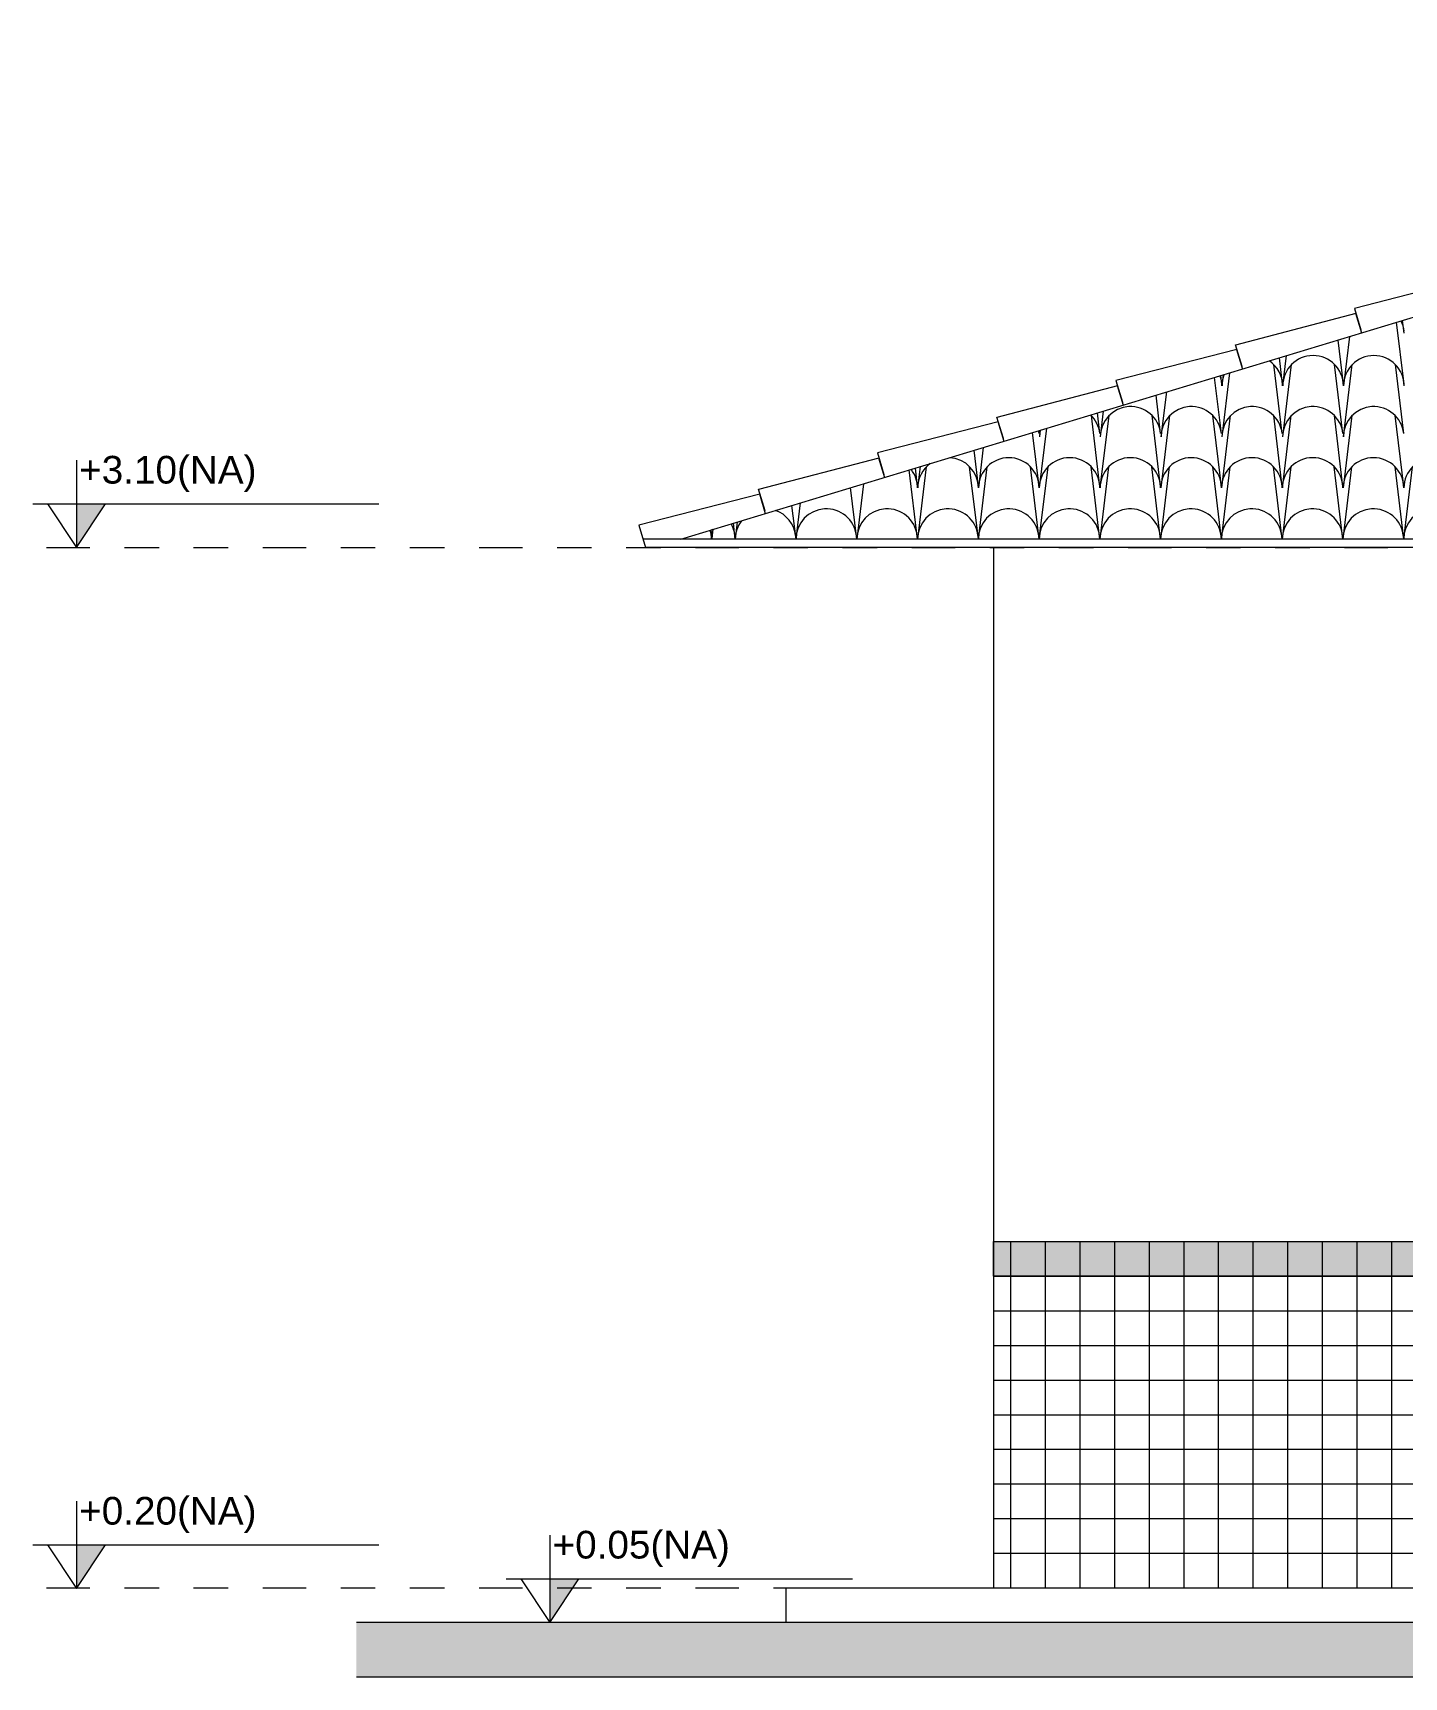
# Model space of a CAD drawing. Extents: x 183 to 373, y 23 to 105.
# Drawn here: x 205.812 to 209.773, y 56.922 to 61.672 of the extents above; entities that cross this region are included whole.
import ezdxf

# ---------------------------------------------------------------- set-up
doc = ezdxf.new("R2010")
doc.units = 0
doc.header["$LTSCALE"] = 0.005
doc.linetypes.add('C5', pattern=[60, 50, -5, 0, -5])
doc.linetypes.add('TRAÇO-2PTOS_P', pattern=[0.625, 0.25, -0.125, 0, -0.125, 0, -0.125])
doc.layers.get('0').update_dxf_attribs({"linetype": 'CONTINUOUS'})
for name, color, linetype in [('01', 1, 'CONTINUOUS'), ('0_HATCH', 1, 'CONTINUOUS'), ('252', 252, 'CONTINUOUS'), ('A-01', 1, 'CONTINUOUS'), ('A-CHAO_FACHADA', 8, 'CONTINUOUS'), ('A-HACH', 1, 'CONTINUOUS'), ('ARQ-EXO-1_100', 251, 'C5'), ('ARQ-SMB-1_050', 1, 'CONTINUOUS'), ('BL-AR-TELHA 2', 2, 'CONTINUOUS'), ('TELHA', 3, 'CONTINUOUS')]:
    doc.layers.add(name, color=color, linetype=linetype)
doc.styles.add('ESC-50-A20', font='arial.ttf', dxfattribs={"height": 0.1})

# ---------------------------------------------------------------- blocks, each defined once
blk = doc.blocks.new('FNDE-Nível Corte-1_050')
blk.add_hatch(color=251).paths.add_polyline_path([(140.6568, -0.1868), (140.7408, -0.1868), (140.6568, -0.3128)])
at = {"color": 251}
for p, q in [((140.6568, -0.0608), (140.6568, -0.3128)), ((140.5308, -0.1868), (141.5308, -0.1868))]:
    blk.add_line(p, q, dxfattribs=at)
blk.add_lwpolyline([(140.5728, -0.1868), (140.6568, -0.3128), (140.7408, -0.1868)], dxfattribs=at)

msp = doc.modelspace()

# ---------------------------------------------------------------- hatches: boundary and pattern name
at = {"layer": '0_HATCH'}
msp.add_hatch(color=160, dxfattribs=at).paths.add_polyline_path([(265.7723, 58.0804), (208.5873, 58.0804), (208.5873, 58.1804), (265.7723, 58.1804)])
at = {"layer": 'A-HACH'}
msp.add_hatch(color=254, dxfattribs=at).paths.add_polyline_path([(206.7463, 57.0804), (206.7463, 56.9223), (267.1707, 56.9223), (267.1707, 57.0804)])

# ---------------------------------------------------------------- linework, layer by layer
at = {"layer": '01', "color": 251}
msp.add_line((208.5873, 58.0804, -6.6453), (265.7723, 58.0804, -6.6453), dxfattribs=at)
at = {"layer": '252'}
for p, q in [((208.6373, 57.1804), (208.6373, 58.1804)), ((208.7373, 57.1804), (208.7373, 58.1804)), ((208.8373, 57.1804), (208.8373, 58.1804)), ((208.9373, 57.1804), (208.9373, 58.1804)), ((209.0373, 57.1804), (209.0373, 58.1804)), ((209.1373, 57.1804), (209.1373, 58.1804)), ((209.2373, 57.1804), (209.2373, 58.1804)), ((209.3373, 57.1804), (209.3373, 58.1804)), ((209.4373, 57.1804), (209.4373, 58.1804)), ((209.5373, 57.1804), (209.5373, 58.1804)), ((209.6373, 57.1804), (209.6373, 58.1804)), ((209.7373, 57.1804), (209.7373, 58.1804)), ((208.5873, 57.9804, 3.3226), (265.7723, 57.9804, -3.3226)), ((208.5873, 57.8804, 3.3226), (265.7723, 57.8804, -3.3226)), ((208.5873, 57.7804, 3.3226), (265.7723, 57.7804, -3.3226)), ((208.5873, 57.6804, 3.3226), (265.7723, 57.6804, -3.3226)), ((208.5873, 57.5804, 3.3226), (265.7723, 57.5804, -3.3226)), ((208.5873, 57.4804, 3.3226), (265.7723, 57.4804, -3.3226)), ((208.5873, 57.3804, 3.3226), (265.7723, 57.3804, -3.3226)), ((208.5873, 57.2804, 3.3226), (265.7723, 57.2804, -3.3226))]:
    msp.add_line(p, q, dxfattribs=at)
at = {"layer": '252', "linetype": 'Continuous', "elevation": 3.3226}
msp.add_lwpolyline([(265.7723, 58.0804), (208.5873, 58.0804), (208.5873, 58.1804), (265.7723, 58.1804)], close=True, dxfattribs=at)
at = {"layer": 'A-01', "color": 3}
for p, q in [((207.6835, 60.2096), (212.5123, 61.6717)), ((209.9787, 60.9653), (209.6296, 60.8759)), ((209.6342, 60.861), (209.2857, 60.7697)), ((209.6296, 60.8759), (209.6485, 60.8136)), ((209.6514, 60.8041), (209.6341, 60.861)), ((209.2896, 60.7567), (208.9405, 60.6673)), ((209.2851, 60.7716), (209.304, 60.7092)), ((209.3068, 60.6998), (209.2896, 60.7566)), ((208.9451, 60.6523), (208.5966, 60.561)), ((208.9405, 60.6673), (208.9594, 60.6049)), ((208.9623, 60.5955), (208.945, 60.6523)), ((208.596, 60.5629), (208.6149, 60.5006)), ((208.6005, 60.548), (208.2514, 60.4586)), ((208.6177, 60.4912), (208.6005, 60.548)), ((208.256, 60.4437), (207.9075, 60.3524)), ((208.2514, 60.4586), (208.2703, 60.3963)), ((208.2732, 60.3868), (208.2559, 60.4437)), ((207.9114, 60.3393), (207.5623, 60.2501)), ((207.9069, 60.3543), (207.9258, 60.2919)), ((207.9286, 60.2825), (207.9114, 60.3393)), ((207.5623, 60.2501), (207.5819, 60.1854)), ((207.7691, 60.2355), (207.7774, 60.2381)), ((208.5873, 60.1854), (207.5819, 60.1854)), ((208.5873, 60.1854), (208.5873, 57.1804))]:
    msp.add_line(p, q, dxfattribs=at)
at = {"layer": 'A-01', "color": 5}
for q in [(266.3723, 57.1804), (207.9873, 57.0804)]:
    msp.add_line((207.9873, 57.1804), q, dxfattribs=at)
at = {"layer": 'A-01', "color": 8}
msp.add_line((267.1707, 56.9223), (206.7463, 56.9223), dxfattribs=at)
at = {"layer": 'A-CHAO_FACHADA', "color": 6}
msp.add_line((267.1707, 57.0804), (206.7463, 57.0804), dxfattribs=at)
at = {"layer": 'ARQ-EXO-1_100', "color": 252, "linetype": 'TRAÇO-2PTOS_P', "ltscale": 100}
for p, q in [((205.8509, 60.1854), (267.1957, 60.1854)), ((205.8509, 57.1804), (267.1957, 57.1804))]:
    msp.add_line(p, q, dxfattribs=at)
at = {"layer": 'BL-AR-TELHA 2'}
for p, q in [((209.7732, 60.8046), (209.7689, 60.8411)), ((209.5988, 60.6523), (209.616, 60.7948)), ((209.7732, 60.657), (209.7517, 60.8359)), ((209.5977, 60.657), (209.5823, 60.7846)), ((209.421, 60.5142), (209.397, 60.7137)), ((209.4221, 60.657), (209.4129, 60.7333)), ((209.4227, 60.5047), (209.4478, 60.7137)), ((209.4232, 60.6523), (209.4338, 60.7396)), ((209.5965, 60.5142), (209.5725, 60.7137)), ((209.5982, 60.5047), (209.6234, 60.7137)), ((209.7721, 60.5142), (209.7481, 60.7137)), ((209.2454, 60.5142), (209.2258, 60.6766)), ((209.2465, 60.657), (209.2435, 60.682)), ((209.2471, 60.5047), (209.2694, 60.6898)), ((209.2477, 60.6523), (209.2515, 60.6844)), ((209.0698, 60.5142), (209.0565, 60.6253)), ((209.0715, 60.5047), (209.0872, 60.6346)), ((208.8943, 60.3619), (208.8697, 60.5661)), ((208.8943, 60.5142), (208.8871, 60.5741)), ((208.8954, 60.3572), (208.9206, 60.5661)), ((208.896, 60.5047), (208.905, 60.5795)), ((209.0698, 60.3619), (209.0452, 60.5661)), ((209.071, 60.3572), (209.0961, 60.5661)), ((209.2454, 60.3619), (209.2208, 60.5661)), ((209.2465, 60.3572), (209.2717, 60.5661)), ((209.421, 60.3619), (209.3964, 60.5661)), ((209.4221, 60.3572), (209.4473, 60.5661)), ((209.5965, 60.3619), (209.572, 60.5661)), ((209.5977, 60.3572), (209.6228, 60.5661)), ((209.7721, 60.3619), (209.7475, 60.5661)), ((208.7187, 60.3619), (208.7, 60.5174)), ((208.7187, 60.5142), (208.7177, 60.5228)), ((208.7198, 60.3572), (208.7406, 60.5297)), ((208.7204, 60.5047), (208.7228, 60.5243)), ((208.5431, 60.3619), (208.5306, 60.4661)), ((208.5443, 60.3572), (208.5584, 60.4745)), ((208.3676, 60.3619), (208.3612, 60.4148)), ((208.3681, 60.2096), (208.3933, 60.4186)), ((208.3687, 60.3572), (208.3762, 60.4194)), ((208.5431, 60.2096), (208.518, 60.4186)), ((208.5437, 60.2096), (208.5688, 60.4186)), ((208.7187, 60.2096), (208.6935, 60.4186)), ((208.7193, 60.2096), (208.7444, 60.4186)), ((208.8943, 60.2096), (208.8691, 60.4186)), ((208.8948, 60.2096), (208.92, 60.4186)), ((209.0698, 60.2096), (209.0447, 60.4186)), ((209.0704, 60.2096), (209.0956, 60.4186)), ((209.2454, 60.2096), (209.2202, 60.4186)), ((209.246, 60.2096), (209.2711, 60.4186)), ((209.421, 60.2096), (209.3958, 60.4186)), ((209.4215, 60.2096), (209.4467, 60.4186)), ((209.5965, 60.2096), (209.5714, 60.4186)), ((209.5971, 60.2096), (209.6223, 60.4186)), ((209.7721, 60.2096), (209.747, 60.4186)), ((209.7727, 60.2096), (209.7978, 60.4186)), ((208.1926, 60.2096), (208.2118, 60.3696)), ((208.3676, 60.2096), (208.3435, 60.4095)), ((208.192, 60.2096), (208.1741, 60.3582)), ((208.0164, 60.2096), (208.0047, 60.3069)), ((208.017, 60.2096), (208.0296, 60.3144)), ((207.7738, 60.2115), (207.7709, 60.2361)), ((207.7742, 60.2115), (207.7774, 60.2381)), ((207.8408, 60.2096), (207.8353, 60.2556)), ((207.8414, 60.2096), (207.8474, 60.2593))]:
    msp.add_line(p, q, dxfattribs=at)
for centre, radius, start, end in [((209.6863, 60.7998), 0.0875, 6.5419, 27.0683), ((209.3346, 60.6523), 0.0875, 115.2663, 115.2856), ((209.3346, 60.6523), 0.0875, 0, 55.6404), ((209.5102, 60.6523), 0.0875, 0, 180), ((209.6857, 60.6523), 0.0875, 0, 180), ((209.159, 60.6523), 0.0875, 0, 19.428), ((209.3346, 60.6523), 0.0875, 158.051, 180), ((208.8073, 60.5047), 0.0875, 6.5419, 46.457), ((208.9829, 60.5047), 0.0875, 6.5419, 180), ((209.1585, 60.5047), 0.0875, 6.5419, 180), ((209.334, 60.5047), 0.0875, 6.5419, 180), ((209.5096, 60.5047), 0.0875, 6.5419, 180), ((209.6852, 60.5047), 0.0875, 6.5419, 180), ((208.6318, 60.5047), 0.0875, 6.5419, 11.8337), ((208.8073, 60.5047), 0.0875, 167.2345, 180), ((208.4556, 60.3572), 0.0875, 126.2544, 180), ((208.4556, 60.3572), 0.0875, 0, 87.4371), ((208.6312, 60.3572), 0.0875, 0, 180), ((208.8068, 60.3572), 0.0875, 0, 180), ((208.9823, 60.3572), 0.0875, 0, 180), ((209.1579, 60.3572), 0.0875, 0, 180), ((209.3335, 60.3572), 0.0875, 0, 180), ((209.509, 60.3572), 0.0875, 0, 180), ((209.6846, 60.3572), 0.0875, 0, 180), ((209.8602, 60.3572), 0.0875, 0, 180), ((208.2801, 60.3572), 0.0875, 0, 38.05), ((207.9283, 60.2096), 0.0875, 6.5419, 71.0154), ((208.1039, 60.2096), 0.0875, 6.5419, 180), ((208.2795, 60.2096), 0.0875, 6.5419, 180), ((208.4551, 60.2096), 0.0875, 6.5419, 180), ((208.6306, 60.2096), 0.0875, 6.5419, 180), ((208.8062, 60.2096), 0.0875, 6.5419, 180), ((208.9818, 60.2096), 0.0875, 6.5419, 180), ((209.1573, 60.2096), 0.0875, 6.5419, 180), ((209.3329, 60.2096), 0.0875, 6.5419, 180), ((209.5085, 60.2096), 0.0875, 6.5419, 180), ((209.684, 60.2096), 0.0875, 6.5419, 180), ((209.8596, 60.2096), 0.0875, 6.5419, 180), ((207.6853, 60.2096), 0.0872, 359.9979, 17.1733), ((207.7528, 60.2096), 0.0875, 6.5419, 30.1001), ((207.9283, 60.2096), 0.0875, 142.6761, 180)]:
    msp.add_arc(centre, radius, start, end, dxfattribs=at)
at = {"layer": 'TELHA'}
for p, q in [((266.785, 60.2096), (207.5745, 60.2096)), ((266.7776, 60.1854), (207.5981, 60.1854))]:
    msp.add_line(p, q, dxfattribs=at)

# ---------------------------------------------------------------- block references
at = {"layer": 'ARQ-SMB-1_050'}
for p in [(65.2807, 60.4981), (65.2807, 57.4911), (66.6485, 57.3931)]:
    msp.add_blockref('FNDE-Nível Corte-1_050', p, dxfattribs=at)

# ---------------------------------------------------------------- texts
at = {"layer": 'ARQ-SMB-1_050', "style": 'ESC-50-A20'}
for tag, p in [('+3.10(NA)', (205.9452, 60.3699)), ('+0.20(NA)', (205.9452, 57.3628)), ('+0.05(NA)', (207.313, 57.2649))]:
    msp.add_attdef(tag, p, 'NA', height=0.08, dxfattribs=at)

doc.saveas('drawing.dxf')
